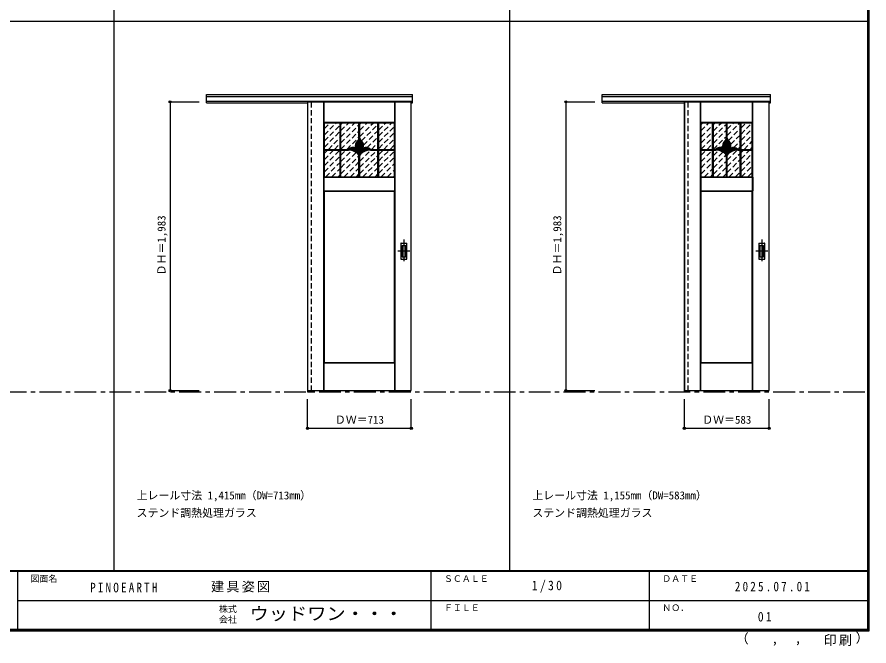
# Model space of a CAD drawing. Units: millimetres, scale not verified. Extents: x -6000 to 5700, y -4307 to 4260.
# Drawn here: x -152 to 5700, y -4307 to 12 of the extents above; entities that cross this region are included whole.
import ezdxf
from ezdxf.enums import TextEntityAlignment as Align

# ---------------------------------------------------------------- set-up
doc = ezdxf.new("R2010")
doc.units = ezdxf.units.MM
doc.header["$LTSCALE"] = 30
doc.header["$PDMODE"] = 32
doc.header["$PDSIZE"] = 15
doc.linetypes.add('CHAIN1', pattern=[8, 5, -1, 1, -1])
doc.linetypes.add('DASHED1', pattern=[1.8, 1.2, -0.6])
for name, color, linetype in [('0-1_通り芯', 4, 'CHAIN1'), ('0-2_扉', 3, 'Continuous'), ('0-3_仕上げ', 4, 'Continuous'), ('0-4_枠', 3, 'Continuous'), ('0-6_引手', 3, 'Continuous'), ('0-A_文字', 7, 'Continuous'), ('0-B_寸法', 4, 'Continuous'), ('0-C_ハッチ', 4, 'DASHED1'), ('F-1_枠', 6, 'Continuous'), ('F-A_文字', 7, 'Continuous')]:
    doc.layers.add(name, color=color, linetype=linetype)
doc.styles.add('ＭＳ ゴシック', font='')
doc.styles.get('ＭＳ ゴシック').set_extended_font_data('MS Gothic')

msp = doc.modelspace()

# ---------------------------------------------------------------- linework, layer by layer
at = {"layer": '0-1_通り芯'}
for p, q in [((2505.25, -1515), (2505.25, -1677)), ((4963.75, -1515), (4963.75, -1677)), ((2546.25, -1596), (2464.25, -1596)), ((5004.75, -1596), (4922.75, -1596))]:
    msp.add_line(p, q, dxfattribs=at)
at = {"layer": '0-1_通り芯', "color": 7}
msp.add_line((-2397.5, -2562.5), (5690, -2562.5), dxfattribs=at)
at = {"layer": '0-2_扉'}
for p, q in [((1843.25, -570.5), (2556.25, -570.5)), ((1843.25, -570.5), (1843.25, -2553.5)), ((2556.25, -2553.5), (2556.25, -570.5)), ((4431.75, -570.5), (5014.75, -570.5)), ((4431.75, -570.5), (4431.75, -2553.5)), ((5014.75, -2553.5), (5014.75, -570.5)), ((1843.25, -2553.5), (2556.25, -2553.5)), ((4431.75, -2553.5), (5014.75, -2553.5))]:
    msp.add_line(p, q, dxfattribs=at)
at = {"layer": '0-2_扉', "color": 4, "linetype": 'DASHED1'}
for p, q in [((1843.25, -570.5), (1843.25, -574.5)), ((4431.75, -570.5), (4431.75, -574.5))]:
    msp.add_line(p, q, dxfattribs=at)
at = {"layer": '0-3_仕上げ', "color": 7}
for p, q in [((1955.25, -2553.5), (1955.25, -570.5)), ((1956.25, -711.5), (1956.25, -570.5)), ((1957.25, -710.5), (1957.25, -570.5)), ((2442.25, -710.5), (2442.25, -570.5)), ((2443.25, -711.5), (2443.25, -570.5)), ((2444.25, -2553.5), (2444.25, -570.5)), ((4543.75, -2553.5), (4543.75, -570.5)), ((4544.75, -711.5), (4544.75, -570.5)), ((4545.75, -710.5), (4545.75, -570.5)), ((4900.75, -710.5), (4900.75, -570.5)), ((4901.75, -711.5), (4901.75, -570.5)), ((4902.75, -2553.5), (4902.75, -570.5)), ((1957.25, -710.5), (1956.25, -711.5)), ((1956.25, -711.5), (1959.25, -714.5)), ((1957.25, -710.5), (2442.25, -710.5)), ((2440.25, -714.5), (2443.25, -711.5)), ((2442.25, -710.5), (2443.25, -711.5)), ((4545.75, -710.5), (4544.75, -711.5)), ((4544.75, -711.5), (4547.75, -714.5)), ((4545.75, -710.5), (4900.75, -710.5)), ((4898.75, -714.5), (4901.75, -711.5)), ((4900.75, -710.5), (4901.75, -711.5)), ((1956.25, -1087.5), (1959.25, -1084.5)), ((1956.25, -1087.5), (1957.25, -1088.5)), ((1957.25, -1088.5), (2443.25, -1088.5)), ((1957.25, -1180.5), (1957.25, -1088.5)), ((2440.25, -1084.5), (2443.25, -1087.5)), ((2443.25, -1087.5), (2442.25, -1088.5)), ((2442.25, -1180.5), (2442.25, -1088.5)), ((2443.25, -1087.5), (2443.25, -1181.5)), ((4544.75, -1087.5), (4547.75, -1084.5)), ((4544.75, -1087.5), (4545.75, -1088.5)), ((4545.75, -1088.5), (4900.75, -1088.5)), ((4545.75, -1180.5), (4545.75, -1088.5)), ((4898.75, -1084.5), (4901.75, -1087.5)), ((4901.75, -1087.5), (4900.75, -1088.5)), ((4900.75, -1180.5), (4900.75, -1088.5)), ((4901.75, -1087.5), (4901.75, -1181.5)), ((1957.25, -1180.5), (1956.25, -1181.5)), ((1957.25, -1180.5), (2443.25, -1180.5)), ((2440.25, -1184.5), (2443.25, -1181.5)), ((2442.25, -1180.5), (2443.25, -1181.5)), ((4545.75, -1180.5), (4544.75, -1181.5)), ((4545.75, -1180.5), (4900.75, -1180.5)), ((4898.75, -1184.5), (4901.75, -1181.5)), ((4900.75, -1180.5), (4901.75, -1181.5)), ((1956.25, -2362.5), (1959.25, -2359.5)), ((1956.25, -2553.5), (1956.25, -2362.5)), ((1956.25, -2362.5), (1957.25, -2363.5)), ((1957.25, -2553.5), (1957.25, -2363.5)), ((1957.25, -2363.5), (2442.25, -2363.5)), ((2440.25, -2359.5), (2443.25, -2362.5)), ((2443.25, -2362.5), (2442.25, -2363.5)), ((2442.25, -2553.5), (2442.25, -2363.5)), ((2443.25, -2553.5), (2443.25, -2362.5)), ((4544.75, -2362.5), (4547.75, -2359.5)), ((4544.75, -2553.5), (4544.75, -2362.5)), ((4544.75, -2362.5), (4545.75, -2363.5)), ((4898.75, -2359.5), (4901.75, -2362.5)), ((4901.75, -2362.5), (4900.75, -2363.5)), ((4900.75, -2553.5), (4900.75, -2363.5)), ((4901.75, -2553.5), (4901.75, -2362.5))]:
    msp.add_line(p, q, dxfattribs=at)
at = {"layer": '0-3_仕上げ', "color": 3}
for p, q in [((1959.25, -1084.5), (1959.25, -714.5)), ((1959.25, -714.5), (2440.25, -714.5)), ((2066.75, -1084.5), (2066.75, -714.5)), ((2072.75, -1084.5), (2072.75, -714.5)), ((2196.75, -819.18), (2196.75, -714.5)), ((2202.75, -819.18), (2202.75, -714.5)), ((2326.75, -1084.5), (2326.75, -714.5)), ((2332.75, -1084.5), (2332.75, -714.5)), ((2440.25, -1084.5), (2440.25, -714.5)), ((4547.75, -714.5), (4898.75, -714.5)), ((4547.75, -1084.5), (4547.75, -714.5)), ((4625.25, -1084.5), (4625.25, -714.5)), ((4631.25, -1084.5), (4631.25, -714.5)), ((4720.25, -819.18), (4720.25, -714.5)), ((4726.25, -819.18), (4726.25, -714.5)), ((4815.25, -1084.5), (4815.25, -714.5)), ((4821.25, -1084.5), (4821.25, -714.5)), ((4898.75, -1084.5), (4898.75, -714.5)), ((1959.25, -896.5), (2122.57, -896.5)), ((1959.25, -902.5), (2123.75, -902.5)), ((2196.75, -1084.5), (2196.75, -935.62)), ((2202.75, -1084.5), (2202.75, -935.62)), ((2275.74, -902.5), (2440.25, -902.5)), ((2276.93, -896.5), (2440.25, -896.5)), ((4547.75, -896.5), (4646.07, -896.5)), ((4547.75, -902.5), (4647.25, -902.5)), ((4720.25, -1084.5), (4720.25, -935.62)), ((4726.25, -1084.5), (4726.25, -935.62)), ((4799.24, -902.5), (4898.75, -902.5)), ((4800.43, -896.5), (4898.75, -896.5)), ((1959.25, -1084.5), (2440.25, -1084.5)), ((4547.75, -1084.5), (4898.75, -1084.5)), ((1959.25, -2359.5), (1959.25, -1184.5)), ((1959.25, -1184.5), (2440.25, -1184.5)), ((2440.25, -2359.5), (2440.25, -1184.5)), ((4547.75, -2359.5), (4547.75, -1184.5)), ((4547.75, -1184.5), (4898.75, -1184.5)), ((4898.75, -2359.5), (4898.75, -1184.5)), ((1959.25, -2359.5), (2440.25, -2359.5)), ((4547.75, -2359.5), (4898.75, -2359.5))]:
    msp.add_line(p, q, dxfattribs=at)
at = {"layer": '0-3_仕上げ', "color": 3, "linetype": 'CHAIN1'}
for p, q in [((2069.75, -1084.5), (2069.75, -714.5)), ((2199.75, -819.18), (2199.75, -714.5)), ((2329.75, -1084.5), (2329.75, -714.5)), ((4628.25, -1084.5), (4628.25, -714.5)), ((4723.25, -819.18), (4723.25, -714.5)), ((4818.25, -1084.5), (4818.25, -714.5)), ((1959.25, -899.5), (2123.75, -899.5)), ((2199.75, -1084.5), (2199.75, -929.61)), ((2275.75, -899.5), (2440.25, -899.5)), ((4547.75, -899.5), (4647.25, -899.5)), ((4723.25, -1084.5), (4723.25, -929.61)), ((4799.25, -899.5), (4898.75, -899.5))]:
    msp.add_line(p, q, dxfattribs=at)
at = {"layer": '0-3_仕上げ', "color": 7}
for points in [[(1956.25, -1087.5), (1956.25, -1181.5), (1959.25, -1184.5)], [(4544.75, -1087.5), (4544.75, -1181.5), (4547.75, -1184.5)], [(4545.75, -2553.5), (4545.75, -2363.5), (4900.75, -2363.5)]]:
    msp.add_lwpolyline(points, dxfattribs=at)
at = {"layer": '0-3_仕上げ', "color": 3}
for centre, radius, start, end in [((2165.01, -814.94), 32, 311.16277, 353.05604), ((2234.49, -814.94), 32, 186.94396, 228.83723), ((4688.51, -814.94), 32, 311.16277, 353.05604), ((4757.99, -814.94), 32, 186.94396, 228.83723), ((2214.37, -871.41), 43, 131.16277, 203.35991), ((2214.37, -871.41), 37, 131.16277, 225.52075), ((2165.01, -814.94), 38, 311.16277, 336.10603), ((2234.49, -814.94), 38, 203.89397, 228.83723), ((2185.13, -871.41), 37, 314.47925, 48.83723), ((2185.13, -871.41), 43, 336.64009, 48.83723), ((4737.87, -871.41), 43, 131.16277, 203.35991), ((4737.87, -871.41), 37, 131.16277, 225.52075), ((4688.51, -814.94), 38, 311.16277, 336.10603), ((4757.99, -814.94), 38, 203.89397, 228.83723), ((4708.63, -871.41), 37, 314.47925, 48.83723), ((4708.63, -871.41), 43, 336.64009, 48.83723), ((2154.82, -932.06), 48, 65.27067, 132.2051), ((2123.76, -999.5), 97, 41.19177, 90.00377), ((2154.82, -932.06), 42, 7.55844, 122.98693), ((2123.76, -999.5), 103, 45.10773, 85.43764), ((2154.82, -932.06), 48, 20.5908, 45.52075), ((2244.68, -932.06), 48, 134.47925, 159.4092), ((2275.74, -999.5), 97, 90, 138.80823), ((2244.68, -932.06), 42, 57.01307, 172.44156), ((2275.74, -999.5), 103, 94.56236, 134.89227), ((2244.68, -932.06), 48, 47.7949, 114.72933), ((4678.32, -932.06), 48, 65.27067, 132.2051), ((4647.26, -999.5), 97, 41.19177, 90.00377), ((4678.32, -932.06), 42, 7.55844, 122.98693), ((4647.26, -999.5), 103, 45.10773, 85.43764), ((4678.32, -932.06), 48, 20.5908, 45.52075), ((4768.18, -932.06), 48, 134.47925, 159.4092), ((4799.24, -999.5), 97, 90, 138.80823), ((4768.18, -932.06), 42, 57.01307, 172.44156), ((4799.24, -999.5), 103, 94.56236, 134.89227), ((4768.18, -932.06), 48, 47.7949, 114.72933)]:
    msp.add_arc(centre, radius, start, end, dxfattribs=at)
at = {"layer": '0-3_仕上げ', "color": 3, "linetype": 'CHAIN1'}
for centre, radius, start, end in [((2165.01, -814.94), 35, 311.16277, 353.05604), ((2234.49, -814.94), 35, 186.94396, 228.83723), ((4688.51, -814.94), 35, 311.16277, 353.05604), ((4757.99, -814.94), 35, 186.94396, 228.83723), ((2214.37, -871.41), 40, 131.16277, 225.52075), ((2185.13, -871.41), 40, 314.47925, 48.83723), ((4737.87, -871.41), 40, 131.16277, 225.52075), ((4708.63, -871.41), 40, 314.47925, 48.83723), ((2154.82, -932.06), 45, 3.11365, 133.65902), ((2123.76, -999.5), 100, 40.5416, 90.00377), ((2244.68, -932.06), 45, 46.34098, 176.88635), ((2275.74, -999.5), 100, 89.99623, 139.4584), ((4678.32, -932.06), 45, 3.11365, 133.65902), ((4647.26, -999.5), 100, 40.5416, 90.00377), ((4768.18, -932.06), 45, 46.34098, 176.88635), ((4799.24, -999.5), 100, 89.99623, 139.4584)]:
    msp.add_arc(centre, radius, start, end, dxfattribs=at)
at = {"layer": '0-4_枠'}
for p, q in [((2564.25, -577.5), (2564.25, -520.5)), ((3867.75, -577.5), (3867.75, -520.5)), ((3867.75, -520.5), (5022.75, -520.5)), ((5022.75, -577.5), (5022.75, -520.5)), ((1149.25, -533.5), (2564.25, -533.5)), ((1149.25, -565.5), (2564.25, -565.5)), ((1149.25, -577.5), (1843.25, -577.5)), ((1870.25, -570.5), (1870.25, -565.5)), ((2556.25, -577.5), (2564.25, -577.5)), ((3867.75, -533.5), (5022.75, -533.5)), ((3867.75, -565.5), (5022.75, -565.5)), ((3867.75, -577.5), (4431.75, -577.5)), ((4458.75, -570.5), (4458.75, -565.5)), ((5014.75, -577.5), (5022.75, -577.5)), ((1870.25, -2553.5), (1870.25, -2562.5)), ((4458.75, -2553.5), (4458.75, -2562.5))]:
    msp.add_line(p, q, dxfattribs=at)
at = {"layer": '0-4_枠', "color": 4, "linetype": 'DASHED1'}
for p, q in [((1870.25, -2553.5), (1870.25, -570.5)), ((4458.75, -2553.5), (4458.75, -570.5))]:
    msp.add_line(p, q, dxfattribs=at)
at = {"layer": '0-4_枠'}
for points in [[(1149.25, -577.5), (1149.25, -520.5), (2564.25, -520.5)], [(1842.25, -565.5), (1842.25, -2562.5), (1870.25, -2562.5)], [(4430.75, -565.5), (4430.75, -2562.5), (4458.75, -2562.5)]]:
    msp.add_lwpolyline(points, dxfattribs=at)
at = {"layer": '0-6_引手'}
for p, q in [((2484.25, -1542.5), (2484.25, -1649.5)), ((2485.75, -1541), (2524.75, -1541)), ((2526.25, -1649.5), (2526.25, -1542.5)), ((4942.75, -1542.5), (4942.75, -1649.5)), ((4944.25, -1541), (4983.25, -1541)), ((4984.75, -1649.5), (4984.75, -1542.5)), ((2485.75, -1651), (2524.75, -1651)), ((4944.25, -1651), (4983.25, -1651))]:
    msp.add_line(p, q, dxfattribs=at)
at = {"layer": '0-6_引手', "color": 7}
for p, q in [((2492.75, -1558.5), (2492.75, -1633.5)), ((2494.25, -1557), (2516.25, -1557)), ((2517.75, -1633.5), (2517.75, -1558.5)), ((4951.25, -1558.5), (4951.25, -1633.5)), ((4952.75, -1557), (4974.75, -1557)), ((4976.25, -1633.5), (4976.25, -1558.5)), ((2494.25, -1635), (2516.25, -1635)), ((4952.75, -1635), (4974.75, -1635))]:
    msp.add_line(p, q, dxfattribs=at)
at = {"layer": '0-6_引手'}
for centre, start, end in [((2485.75, -1542.5), 90, 180), ((2524.75, -1542.5), 0, 90), ((4944.25, -1542.5), 90, 180), ((4983.25, -1542.5), 0, 90), ((2485.75, -1649.5), 180, 270), ((2524.75, -1649.5), 270, 0), ((4944.25, -1649.5), 180, 270), ((4983.25, -1649.5), 270, 0)]:
    msp.add_arc(centre, 1.5, start, end, dxfattribs=at)
at = {"layer": '0-6_引手', "color": 7}
for centre, start, end in [((2494.25, -1558.5), 90, 180), ((2516.25, -1558.5), 0, 90), ((4952.75, -1558.5), 90, 180), ((4974.75, -1558.5), 0, 90), ((2494.25, -1633.5), 180, 270), ((2516.25, -1633.5), 270, 0), ((4952.75, -1633.5), 180, 270), ((4974.75, -1633.5), 270, 0)]:
    msp.add_arc(centre, 1.5, start, end, dxfattribs=at)
at = {"layer": '0-B_寸法'}
for p, q in [((899.25, -570.5), (1099.25, -570.5)), ((899.25, -570.5), (899.25, -2553.5)), ((3617.75, -570.5), (3817.75, -570.5)), ((3617.75, -570.5), (3617.75, -2553.5)), ((899.25, -2553.5), (1099.25, -2553.5)), ((3617.75, -2553.5), (3817.75, -2553.5)), ((1843.25, -2812.5), (1843.25, -2612.5)), ((2556.25, -2812.5), (2556.25, -2612.5)), ((4431.75, -2812.5), (4431.75, -2612.5)), ((5014.75, -2812.5), (5014.75, -2612.5)), ((2556.25, -2812.5), (1843.25, -2812.5)), ((5014.75, -2812.5), (4431.75, -2812.5))]:
    msp.add_line(p, q, dxfattribs=at)
at = {"layer": '0-B_寸法', "color": 7}
for p in [(899.25, -570.5), (3617.75, -570.5), (899.25, -2553.5), (3617.75, -2553.5), (1843.25, -2812.5), (2556.25, -2812.5), (4431.75, -2812.5), (5014.75, -2812.5)]:
    msp.add_point(p, dxfattribs=at)
at = {"layer": '0-C_ハッチ'}
for p, q in [((1959.25, -754.05), (1998.8, -714.5)), ((1959.25, -796.47), (2041.22, -714.5)), ((1959.25, -838.9), (2066.75, -731.4)), ((2072.75, -725.4), (2083.65, -714.5)), ((2072.75, -767.83), (2126.08, -714.5)), ((2072.75, -810.25), (2168.5, -714.5)), ((2072.75, -852.68), (2196.75, -728.68)), ((2202.75, -722.68), (2210.93, -714.5)), ((2202.75, -765.11), (2253.36, -714.5)), ((2202.75, -807.53), (2295.78, -714.5)), ((2213.56, -839.15), (2326.75, -725.96)), ((2332.75, -719.96), (2338.21, -714.5)), ((2332.75, -762.39), (2380.64, -714.5)), ((2332.75, -804.81), (2423.06, -714.5)), ((2332.75, -847.24), (2440.25, -739.74)), ((4547.75, -725.41), (4558.66, -714.5)), ((4547.75, -767.84), (4601.09, -714.5)), ((4547.75, -810.26), (4625.25, -732.76)), ((4631.25, -726.76), (4643.51, -714.5)), ((4631.25, -769.19), (4685.94, -714.5)), ((4631.25, -811.61), (4720.25, -722.61)), ((4726.25, -716.61), (4728.36, -714.5)), ((4726.25, -759.04), (4770.79, -714.5)), ((4726.25, -801.47), (4813.22, -714.5)), ((4734.01, -836.13), (4815.25, -754.89)), ((4821.25, -748.89), (4855.64, -714.5)), ((4821.25, -791.32), (4898.07, -714.5)), ((4821.25, -833.75), (4898.75, -756.25)), ((1959.25, -881.33), (2066.75, -773.83)), ((1986.5, -896.5), (2066.75, -816.25)), ((2072.75, -895.11), (2196.75, -771.11)), ((2113.78, -896.5), (2196.75, -813.53)), ((2227.92, -867.21), (2326.75, -768.39)), ((2252.81, -884.75), (2326.75, -810.81)), ((2332.75, -889.66), (2440.25, -782.16)), ((4547.75, -852.69), (4625.25, -775.19)), ((4547.75, -895.11), (4625.25, -817.61)), ((4631.25, -854.04), (4720.25, -765.04)), ((4631.25, -896.47), (4720.25, -807.47)), ((4750.58, -861.99), (4815.25, -797.32)), ((4821.25, -876.17), (4898.75, -798.67)), ((2028.93, -896.5), (2066.75, -858.68)), ((2283.49, -896.5), (2326.75, -853.24)), ((2368.34, -896.5), (2440.25, -824.59)), ((2410.77, -896.5), (2440.25, -867.02)), ((4588.79, -896.5), (4625.25, -860.04)), ((4685.54, -884.6), (4695.03, -875.11)), ((4770.87, -884.13), (4815.25, -839.75)), ((4843.35, -896.5), (4898.75, -841.1)), ((1959.25, -923.75), (1980.5, -902.5)), ((1959.25, -966.18), (2022.93, -902.5)), ((1959.25, -1008.61), (2065.36, -902.5)), ((2072.75, -937.53), (2107.78, -902.5)), ((2072.75, -979.96), (2147.31, -905.4)), ((2072.75, -1022.39), (2176.83, -918.31)), ((2167.06, -885.64), (2172.32, -880.39)), ((2202.75, -977.24), (2277.49, -902.5)), ((2202.75, -1019.66), (2319.91, -902.5)), ((2325.91, -896.5), (2326.75, -895.66)), ((2332.75, -932.09), (2362.34, -902.5)), ((2332.75, -974.52), (2404.77, -902.5)), ((2332.75, -1016.94), (2440.25, -909.44)), ((4547.75, -937.54), (4582.79, -902.5)), ((4547.75, -979.97), (4625.22, -902.5)), ((4631.25, -938.89), (4665.85, -904.3)), ((4631.25, -981.32), (4696.59, -915.98)), ((4631.25, -1023.75), (4719.84, -935.15)), ((4726.25, -971.17), (4794.82, -902.6)), ((4726.25, -1013.6), (4815.25, -924.6)), ((4800.92, -896.5), (4815.25, -882.17)), ((4821.25, -918.6), (4837.35, -902.5)), ((4821.25, -961.03), (4879.78, -902.5)), ((4821.25, -1003.45), (4898.75, -925.95)), ((4885.78, -896.5), (4898.75, -883.53)), ((1959.25, -1051.03), (2066.75, -943.53)), ((1968.21, -1084.5), (2066.75, -985.96)), ((2072.75, -1064.81), (2196.75, -940.81)), ((2095.49, -1084.5), (2196.75, -983.24)), ((2202.75, -1062.09), (2326.75, -938.09)), ((2222.77, -1084.5), (2326.75, -980.52)), ((2332.75, -1059.37), (2440.25, -951.87)), ((2350.05, -1084.5), (2440.25, -994.3)), ((4547.75, -1022.39), (4625.25, -944.89)), ((4547.75, -1064.82), (4625.25, -987.32)), ((4631.25, -1066.17), (4720.25, -977.17)), ((4726.25, -1056.03), (4815.25, -967.03)), ((4821.25, -1045.88), (4898.75, -968.38)), ((2010.64, -1084.5), (2066.75, -1028.39)), ((2137.91, -1084.5), (2196.75, -1025.66)), ((2265.19, -1084.5), (2326.75, -1022.94)), ((2392.47, -1084.5), (2440.25, -1036.72)), ((4570.5, -1084.5), (4625.25, -1029.75)), ((4655.35, -1084.5), (4720.25, -1019.6)), ((4740.2, -1084.5), (4815.25, -1009.45)), ((4782.63, -1084.5), (4815.25, -1051.88)), ((4825.06, -1084.5), (4898.75, -1010.81)), ((4867.48, -1084.5), (4898.75, -1053.23)), ((2053.06, -1084.5), (2066.75, -1070.81)), ((2180.34, -1084.5), (2196.75, -1068.09)), ((2307.62, -1084.5), (2326.75, -1065.37)), ((2434.9, -1084.5), (2440.25, -1079.15)), ((4612.92, -1084.5), (4625.25, -1072.17)), ((4697.78, -1084.5), (4720.25, -1062.03))]:
    msp.add_line(p, q, dxfattribs=at)
at = {"layer": '0-C_ハッチ', "color": 3, "linetype": 'Continuous'}
for p, q in [((2209.2, -843.3), (2177.54, -874.96)), ((2205.05, -838.97), (2177.73, -866.29)), ((2213.42, -847.57), (2178.94, -882.05)), ((2216.95, -852.53), (2181.36, -888.12)), ((2201.59, -833.95), (2181.95, -853.59)), ((2219.71, -858.25), (2184.59, -893.37)), ((2221.55, -864.89), (2188.54, -897.9)), ((2222.1, -872.83), (2192.55, -902.38)), ((4732.7, -843.3), (4701.04, -874.96)), ((4728.55, -838.97), (4701.23, -866.29)), ((4736.92, -847.57), (4702.44, -882.05)), ((4740.45, -852.53), (4704.86, -888.12)), ((4725.09, -833.95), (4705.45, -853.59)), ((4743.21, -858.25), (4708.09, -893.37)), ((4745.05, -864.89), (4712.04, -897.9)), ((4745.6, -872.83), (4716.05, -902.38)), ((2220.19, -883.22), (2196.01, -907.41)), ((4743.69, -883.22), (4719.51, -907.41))]:
    msp.add_line(p, q, dxfattribs=at)
at = {"layer": '0-C_ハッチ', "color": 2, "linetype": 'Continuous'}
for p, q in [((2137.97, -893.58), (2142.64, -898.25)), ((2144.28, -891.4), (2153.88, -901)), ((2151.55, -890.18), (2167.72, -906.35)), ((2160.26, -890.41), (2194.27, -924.42)), ((2172.12, -893.79), (2193.09, -914.75)), ((2204.96, -918.43), (2208.23, -921.71)), ((2207.51, -912.5), (2212.9, -917.89)), ((2210.77, -907.28), (2217.82, -914.33)), ((2214.66, -902.68), (2223.01, -911.03)), ((2219.16, -898.7), (2228.46, -907.99)), ((2224.29, -895.34), (2234.2, -905.25)), ((2230.1, -892.67), (2240.25, -902.81)), ((2236.74, -890.81), (2246.62, -900.7)), ((2244.46, -890.06), (2253.37, -898.96)), ((2253.99, -891.1), (2260.52, -897.63)), ((4661.47, -893.58), (4666.14, -898.25)), ((4667.78, -891.4), (4677.38, -901)), ((4675.05, -890.18), (4691.22, -906.35)), ((4683.76, -890.41), (4717.77, -924.42)), ((4695.62, -893.79), (4716.59, -914.75)), ((4728.46, -918.43), (4731.73, -921.71)), ((4731.01, -912.5), (4736.4, -917.89)), ((4734.27, -907.28), (4741.32, -914.33)), ((4738.16, -902.68), (4746.51, -911.03)), ((4742.66, -898.7), (4751.96, -907.99)), ((4747.79, -895.34), (4757.7, -905.25)), ((4753.6, -892.67), (4763.75, -902.81)), ((4760.24, -890.81), (4770.12, -900.7)), ((4767.96, -890.06), (4776.87, -898.96)), ((4777.49, -891.1), (4784.02, -897.63))]:
    msp.add_line(p, q, dxfattribs=at)
at = {"layer": 'F-1_枠'}
for p, q in [((515, -3790), (515, 4175)), ((3233.5, -3790), (3233.5, 4175)), ((5690, 4175), (5690, -4205)), ((5695, 4175), (5695, -4205)), ((5700, 4175), (5700, -4205)), ((-6000, -15.5), (5700, -15.5)), ((5700, -3790), (-6000, -3790)), ((5700, -3795), (-6000, -3795)), ((-150, -3795), (-150, -4195)), ((2690, -3795), (2690, -4195)), ((4190, -3795), (4190, -4195)), ((-150, -3995), (5690, -3995.01)), ((5700, -4195), (-6000, -4195)), ((5700, -4200), (-6000, -4200)), ((5700, -4205), (-6000, -4205))]:
    msp.add_line(p, q, dxfattribs=at)

# ---------------------------------------------------------------- texts
at = {"layer": '0-A_文字', "style": 'ＭＳ ゴシック'}
for s, p in [('上レール寸法 1,415mm（DW=713mm）', (669.25, -3317)), ('上レール寸法 1,155mm（DW=583mm）', (3387.75, -3317)), ('ステンド調熱処理ガラス', (669.25, -3437)), ('ステンド調熱処理ガラス', (3387.75, -3437))]:
    msp.add_text(s, height=54.99, dxfattribs=at).set_placement(p, align=Align.BOTTOM_LEFT)
at = {"layer": '0-B_寸法', "color": 7, "style": 'ＭＳ ゴシック'}
for p in [(884.25, -1762.25), (3602.75, -1762.25)]:
    msp.add_text('ＤＨ＝1,983', height=54.99, rotation=90, dxfattribs=at).set_placement(p, align=Align.BOTTOM_LEFT)
for s, p in [('ＤＷ＝713', (2031, -2797.5)), ('ＤＷ＝583', (4554.5, -2797.5))]:
    msp.add_text(s, height=54.99, dxfattribs=at).set_placement(p, align=Align.BOTTOM_LEFT)
at = {"layer": 'F-A_文字', "style": 'ＭＳ ゴシック'}
for s, height, p in [('図面名', 43.99, (-60, -3880)), ('ＳＣＡＬＥ', 43.99, (2780, -3880)), ('ＤＡＴＥ', 43.99, (4280, -3880)), ('株式', 43.99, (1235, -4089)), ('ＦＩＬＥ', 43.99, (2780, -4080)), ('ＮＯ．', 43.99, (4280, -4080)), ('会社', 43.99, (1235, -4161)), ('（', 65.98, (4784.03, -4308.31)), ('）', 65.98, (5608.4, -4304.13)), (',', 65.98, (5031.28, -4308.31)), (',', 65.98, (5190.2, -4305.53))]:
    msp.add_text(s, height=height, dxfattribs=at).set_placement(p, align=Align.BOTTOM_LEFT)
at = {"layer": 'F-A_文字', "style": 'ＭＳ ゴシック', "width": 1.1}
msp.add_text('ウッドワン・・・', height=87.98, dxfattribs=at).set_placement((1445, -4155), align=Align.BOTTOM_LEFT)
at = {"layer": 'F-A_文字', "char_height": 65.98, "attachment_point": 7, "style": 'ＭＳ ゴシック'}
for s, insert in [('\\T1.17;建具姿図', (1180.42, -3940)), ('\\T1.38;\\W0.9;1/30', (3383.75, -3940)), ('\\T1.39;\\W0.85;PINOEARTH', (350, -3940)), ('\\T1.39;\\W0.85;2025.07.01', (4778.75, -3932.5)), ('\\T1.36;\\W0.9;01', (4936.25, -4140)), ('\\T1.17;印刷', (5388.15, -4306.92))]:
    msp.add_mtext(s, dxfattribs=dict(at, insert=insert))

doc.saveas('drawing.dxf')
